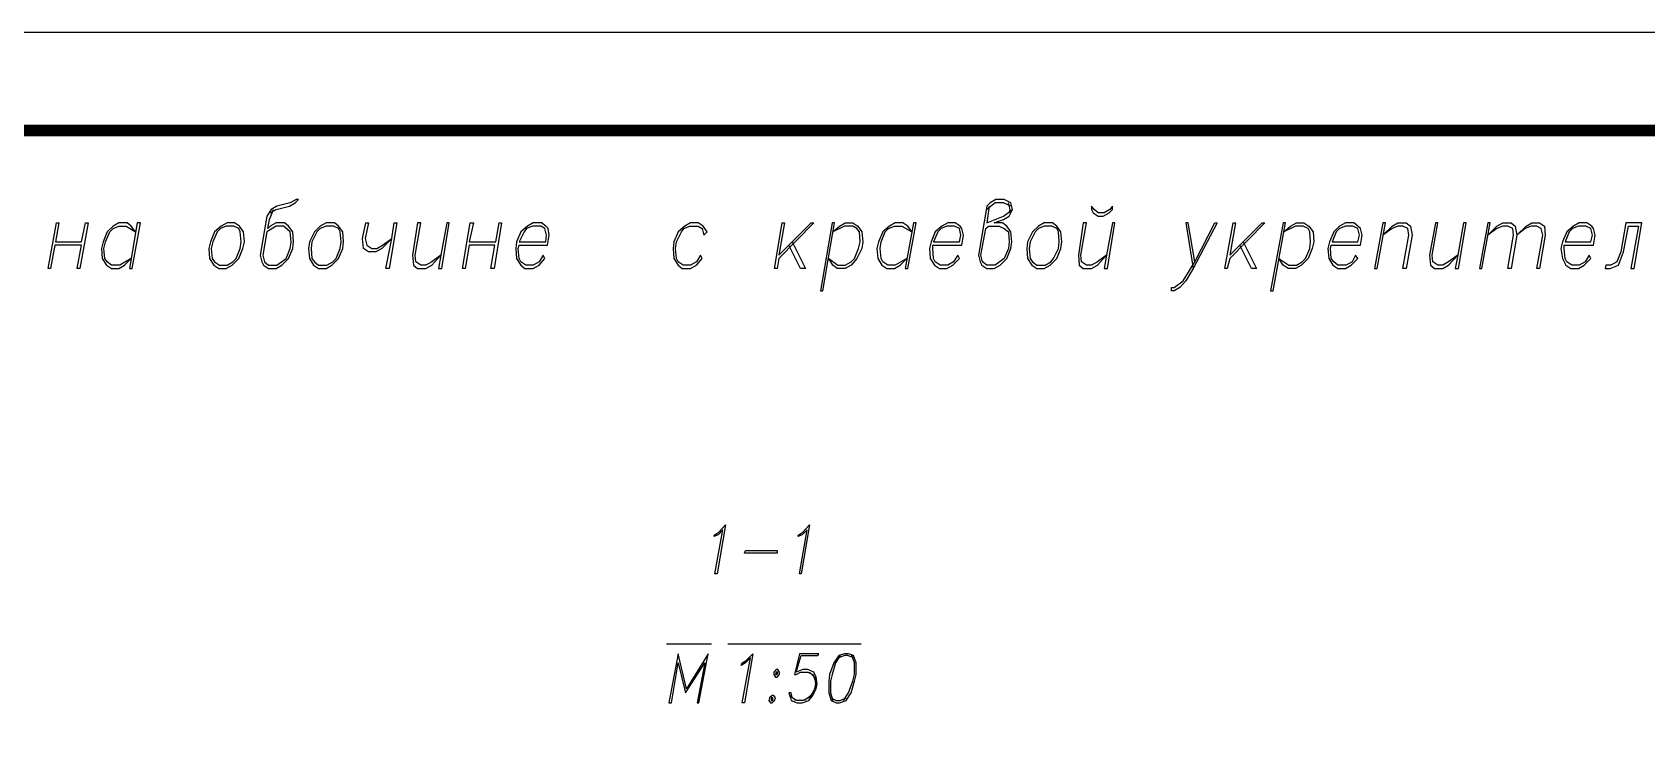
# Model space of a CAD drawing. Header units: millimetres. Extents: x 4241 to 6572, y 870 to 1291.
# Drawn here: x 5093.4 to 5175.5, y 1254.8 to 1290.7 of the extents above; entities that cross this region are included whole.
import ezdxf
from ezdxf.enums import TextEntityAlignment as Align

# ---------------------------------------------------------------- set-up
doc = ezdxf.new("R2010")
doc.units = ezdxf.units.MM
doc.layers.add('_Штамп_рамка', color=7, linetype='Continuous')
doc.layers.add('PDF _0', color=7, linetype='Continuous')
doc.styles.add('Romans_2.5', font='romans.shx', dxfattribs={"width": 0.75, "height": 2.5})

# ---------------------------------------------------------------- blocks, each defined once
blk = doc.blocks.new('*U779')
blk.add_lwpolyline([(0, 0), (0, 420), (1189, 420), (1189, 0), (0, 0)])
at = {"const_width": 0.6}
blk.add_lwpolyline([(20, 5), (20, 415), (1184, 415), (1184, 5), (20, 5)], dxfattribs=at)
at = {"style": 'Romans_2.5', "width": 0.75}
blk.add_attdef('ФОРМАТ', text='', height=2.5, dxfattribs=at).set_placement((1149, 2.5), align=Align.MIDDLE_LEFT)

msp = doc.modelspace()

# ---------------------------------------------------------------- linework, layer by layer
at = {"layer": 'PDF _0', "lineweight": 25}
for points in [[(5105.47, 1281.4746), (5105.7663, 1281.6439), (5106.4437, 1281.8133), (5106.74, 1281.9826), (5106.9094, 1282.152), (5106.7823, 1282.152), (5106.486, 1281.9826), (5105.8086, 1281.8133), (5105.5123, 1281.6439), (5105.3006, 1281.3053), (5104.962, 1279.3155), (5105.0466, 1278.9768), (5105.1313, 1278.8075), (5105.3853, 1278.6382), (5105.7663, 1278.6382), (5106.0627, 1278.8075), (5106.4013, 1279.1462), (5106.613, 1279.6542), (5106.6553, 1279.9929), (5106.613, 1280.5009), (5106.4013, 1280.7972), (5106.1897, 1280.9666), (5105.7663, 1280.9666), (5105.47, 1280.7972), (5105.343, 1280.6702), (5105.4276, 1281.1359), (5105.6393, 1281.6439)], [(5143.1479, 1281.8133), (5142.7669, 1281.9826), (5142.3436, 1281.9826), (5141.9202, 1281.6439)], [(5142.0472, 1281.8133), (5141.9202, 1280.9666), (5142.3436, 1281.1359), (5142.7669, 1281.3053), (5143.2326, 1281.6439)], [(5143.0633, 1281.4746), (5143.1056, 1281.6439), (5143.0209, 1281.9826)], [(5152.5039, 1278.9768), (5153.52, 1280.9666), (5153.647, 1280.9666), (5152.4193, 1278.6382), (5152.0382, 1278.0031), (5151.7419, 1277.6645), (5151.4456, 1277.4951), (5151.3186, 1277.4951), (5151.3186, 1277.6645), (5151.4456, 1277.6645), (5151.9112, 1278.0031), (5152.5039, 1278.9768), (5152.1653, 1280.9666), (5152.0382, 1280.9666), (5152.4193, 1278.6382)], [(5132.0139, 1279.9929), (5132.6912, 1278.6382), (5132.4372, 1278.6382), (5131.8445, 1279.8235)], [(5154.9593, 1279.9929), (5155.6367, 1278.6382), (5155.3827, 1278.6382), (5154.79, 1279.8235)], [(5125.6213, 1259.5452), (5127.9074, 1259.5452)], [(5128.7541, 1259.5452), (5135.5277, 1259.5452)], [(5133.1146, 1257.1321), (5132.8606, 1256.7934), (5132.5642, 1256.6664), (5132.2679, 1256.6664), (5132.0139, 1256.7934), (5131.9716, 1257.0474), (5131.8445, 1257.0474), (5131.9292, 1256.7934), (5131.9716, 1256.6664), (5132.2679, 1256.5394), (5132.5219, 1256.5394), (5132.8606, 1256.6664), (5133.0723, 1256.9204), (5133.2416, 1257.2591), (5133.2839, 1257.5131), (5133.2416, 1257.8518), (5133.1146, 1258.1058), (5132.8182, 1258.2328), (5132.5642, 1258.2328), (5132.2256, 1258.1058), (5132.4796, 1258.9525), (5133.3263, 1258.9525), (5133.3686, 1259.0372), (5132.3949, 1259.0372), (5132.1409, 1257.9788), (5132.2256, 1257.9788), (5132.4372, 1258.1058), (5132.8182, 1258.1058), (5133.0723, 1257.9788), (5133.1993, 1257.6401)], [(5134.4693, 1258.9525), (5134.2153, 1258.5715), (5134.046, 1257.9788), (5133.9613, 1257.6401), (5133.9613, 1257.0474), (5134.0883, 1256.6664)], [(5135.1467, 1258.8255), (5134.8503, 1258.9525), (5134.681, 1258.9525), (5134.3846, 1258.8255)], [(5134.6386, 1256.6664), (5134.8927, 1257.0474), (5135.1043, 1257.6401), (5135.189, 1257.9788), (5135.189, 1258.5715), (5135.062, 1258.9525)], [(5132.9029, 1258.1058), (5133.1569, 1257.8518), (5133.1993, 1257.5131), (5133.1569, 1257.2591), (5132.9876, 1256.9204), (5132.6489, 1256.6664)], [(5132.1832, 1256.6664), (5131.9292, 1256.9204)], [(5134.0036, 1256.7934), (5134.2576, 1256.6664), (5134.4693, 1256.6664), (5134.7656, 1256.7934)]]:
    msp.add_lwpolyline(points, dxfattribs=at)
for points in [[(5142.3012, 1280.9666), (5142.7669, 1281.1359), (5143.0633, 1281.3053), (5143.2326, 1281.6439), (5143.1479, 1281.9826), (5142.8093, 1282.152), (5142.3859, 1282.152), (5142.0896, 1281.9826), (5141.9202, 1281.8133), (5141.4969, 1279.3155), (5141.5816, 1278.9768), (5141.6662, 1278.8075), (5141.9202, 1278.6382), (5142.3012, 1278.6382), (5142.5976, 1278.8075), (5142.9363, 1279.1462), (5143.1479, 1279.6542), (5143.1903, 1279.9929), (5143.1479, 1280.5009), (5142.9363, 1280.7972), (5142.7246, 1280.9666)], [(5148.3128, 1281.8133), (5148.1858, 1281.6439), (5147.8894, 1281.4746), (5147.5931, 1281.4746), (5147.3814, 1281.6439), (5147.2544, 1281.8133), (5147.2544, 1281.6439), (5147.3391, 1281.4746), (5147.5931, 1281.3053), (5147.8471, 1281.3053), (5148.1434, 1281.4746), (5148.3128, 1281.6439)], [(5094.2936, 1278.6382), (5094.1666, 1278.6382), (5094.5899, 1280.9666), (5094.7169, 1280.9666), (5094.5476, 1279.9929), (5095.86, 1279.9929), (5096.0716, 1280.9666), (5096.1986, 1280.9666), (5095.7753, 1278.6382), (5095.6483, 1278.6382), (5095.86, 1279.8235), (5094.5053, 1279.8235)], [(5098.4001, 1279.1462), (5097.8074, 1278.8075), (5097.384, 1278.8075), (5097.1723, 1278.9768), (5097.0453, 1279.1462), (5097.003, 1279.6542), (5097.0877, 1279.9929), (5097.2994, 1280.5009), (5097.4687, 1280.6702), (5097.765, 1280.7972), (5098.146, 1280.7972), (5098.6117, 1280.5009), (5098.4001, 1280.7972), (5098.1884, 1280.9666), (5097.765, 1280.9666), (5097.4687, 1280.7972), (5097.1723, 1280.5009), (5096.9607, 1279.9929), (5096.876, 1279.6542), (5096.9183, 1279.1462), (5097.13, 1278.8075), (5097.384, 1278.6382), (5097.765, 1278.6382), (5098.0614, 1278.8075)], [(5098.4424, 1278.6382), (5098.8657, 1280.9666), (5098.6964, 1280.9666), (5098.3154, 1278.6382)], [(5103.2686, 1280.9666), (5102.9722, 1280.7972), (5102.6335, 1280.5009), (5102.4219, 1279.9929), (5102.3372, 1279.6542), (5102.3795, 1279.1462), (5102.5912, 1278.8075), (5102.8452, 1278.6382), (5103.2262, 1278.6382), (5103.5226, 1278.8075), (5103.8612, 1279.1462), (5104.0729, 1279.6542), (5104.1576, 1279.9929), (5104.1153, 1280.5009), (5103.9036, 1280.7972), (5103.6496, 1280.9666)], [(5103.2262, 1280.7972), (5102.9299, 1280.6702), (5102.7605, 1280.5009), (5102.5489, 1279.9929), (5102.4642, 1279.6542), (5102.5065, 1279.1462), (5102.6335, 1278.9768), (5102.8875, 1278.8075), (5103.2686, 1278.8075), (5103.5649, 1278.9768), (5103.7342, 1279.1462), (5103.9459, 1279.6542), (5103.9882, 1279.9929), (5103.9459, 1280.5009), (5103.8612, 1280.6702), (5103.6072, 1280.7972)], [(5105.3006, 1280.5009), (5105.089, 1279.3155), (5105.1736, 1278.9768), (5105.3853, 1278.8075), (5105.8086, 1278.8075), (5106.2743, 1279.1462), (5106.486, 1279.6542), (5106.5283, 1279.9929), (5106.486, 1280.5009), (5106.1473, 1280.7972), (5105.7663, 1280.7972)], [(5108.3064, 1280.9666), (5108.0101, 1280.7972), (5107.7137, 1280.5009), (5107.4597, 1279.9929), (5107.4174, 1279.6542), (5107.4597, 1279.1462), (5107.6714, 1278.8075), (5107.9254, 1278.6382), (5108.3064, 1278.6382), (5108.6027, 1278.8075), (5108.9414, 1279.1462), (5109.1531, 1279.6542), (5109.1954, 1279.9929), (5109.1531, 1280.5009), (5108.9414, 1280.7972), (5108.7297, 1280.9666)], [(5108.3064, 1280.7972), (5108.0101, 1280.6702), (5107.8407, 1280.5009), (5107.5867, 1279.9929), (5107.5444, 1279.6542), (5107.5867, 1279.1462), (5107.7137, 1278.9768), (5107.9254, 1278.8075), (5108.3487, 1278.8075), (5108.6451, 1278.9768), (5108.8144, 1279.1462), (5109.0261, 1279.6542), (5109.0684, 1279.9929), (5109.0261, 1280.5009), (5108.9414, 1280.6702), (5108.6874, 1280.7972)], [(5111.6508, 1280.1622), (5111.1428, 1279.6542), (5110.8465, 1279.4849), (5110.4655, 1279.4849), (5110.2115, 1279.6542), (5110.1691, 1280.1622), (5110.3385, 1280.9666), (5110.4655, 1280.9666), (5110.2961, 1280.1622), (5110.3808, 1279.8235), (5110.6348, 1279.6542), (5110.8888, 1279.6542), (5111.1852, 1279.8235), (5111.6508, 1280.1622), (5111.7779, 1280.9666), (5111.9049, 1280.9666), (5111.5238, 1278.6382), (5111.3545, 1278.6382)], [(5114.1486, 1279.3155), (5113.6829, 1278.9768), (5113.3866, 1278.8075), (5113.1326, 1278.8075), (5112.8786, 1278.9768), (5112.8362, 1279.3155), (5113.1326, 1280.9666), (5112.9632, 1280.9666), (5112.7092, 1279.3155), (5112.7516, 1278.8075), (5112.9632, 1278.6382), (5113.3866, 1278.6382), (5113.6829, 1278.8075), (5114.1486, 1279.3155), (5114.0216, 1278.6382), (5114.1909, 1278.6382), (5114.5719, 1280.9666), (5114.4449, 1280.9666)], [(5115.3763, 1278.6382), (5115.2493, 1278.6382), (5115.6303, 1280.9666), (5115.7997, 1280.9666), (5115.588, 1279.9929), (5116.9427, 1279.9929), (5117.112, 1280.9666), (5117.239, 1280.9666), (5116.858, 1278.6382), (5116.6887, 1278.6382), (5116.9004, 1279.8235), (5115.588, 1279.8235)], [(5118.1281, 1279.8235), (5119.5675, 1279.8235), (5119.6521, 1280.3316), (5119.6098, 1280.6702), (5119.4828, 1280.7972), (5119.2711, 1280.9666), (5118.8478, 1280.9666), (5118.5514, 1280.7972), (5118.2127, 1280.5009), (5118.0011, 1279.9929), (5117.9587, 1279.6542), (5118.0011, 1279.1462), (5118.2127, 1278.8075), (5118.4244, 1278.6382), (5118.8478, 1278.6382), (5119.1441, 1278.8075), (5119.4405, 1279.1462), (5119.3558, 1279.3155), (5119.1441, 1278.9768), (5118.8478, 1278.8075), (5118.4668, 1278.8075), (5118.2127, 1278.9768), (5118.1281, 1279.1462), (5118.0857, 1279.6542)], [(5119.4828, 1279.9929), (5119.5251, 1280.3316), (5119.4405, 1280.6702), (5119.2288, 1280.7972), (5118.8054, 1280.7972), (5118.5091, 1280.6702), (5118.3821, 1280.5009), (5118.1281, 1279.9929)], [(5127.4417, 1279.1462), (5127.3571, 1279.3155), (5127.1454, 1278.9768), (5126.849, 1278.8075), (5126.468, 1278.8075), (5126.214, 1278.9768), (5126.1294, 1279.1462), (5126.087, 1279.6542), (5126.1294, 1279.9929), (5126.3834, 1280.5009), (5126.5104, 1280.6702), (5126.8067, 1280.7972), (5127.2301, 1280.7972), (5127.4417, 1280.6702), (5127.5264, 1280.3316), (5127.6957, 1280.5009), (5127.4841, 1280.7972), (5127.2301, 1280.9666), (5126.849, 1280.9666), (5126.5527, 1280.7972), (5126.214, 1280.5009), (5126.0023, 1279.9929), (5125.96, 1279.6542), (5126.0023, 1279.1462), (5126.214, 1278.8075), (5126.4257, 1278.6382), (5126.849, 1278.6382), (5127.1454, 1278.8075)], [(5131.3365, 1279.3155), (5132.9876, 1280.9666), (5133.1146, 1280.9666), (5131.3365, 1279.1462), (5131.2519, 1278.6382), (5131.1249, 1278.6382), (5131.5059, 1280.9666), (5131.6329, 1280.9666)], [(5133.5803, 1277.4951), (5134.173, 1280.9666), (5134.046, 1280.9666), (5133.4533, 1277.4951)], [(5133.8766, 1279.1462), (5134.3423, 1278.8075), (5134.7233, 1278.8075), (5135.0197, 1278.9768), (5135.189, 1279.1462), (5135.4007, 1279.6542), (5135.4853, 1279.9929), (5135.443, 1280.5009), (5135.316, 1280.6702), (5135.1043, 1280.7972), (5134.681, 1280.7972), (5134.0883, 1280.5009), (5134.427, 1280.7972), (5134.7233, 1280.9666), (5135.1043, 1280.9666), (5135.3583, 1280.7972), (5135.57, 1280.5009), (5135.6123, 1279.9929), (5135.57, 1279.6542), (5135.316, 1279.1462), (5135.0197, 1278.8075), (5134.7233, 1278.6382), (5134.3, 1278.6382), (5134.0883, 1278.8075)], [(5137.8561, 1279.1462), (5137.2634, 1278.8075), (5136.8824, 1278.8075), (5136.6284, 1278.9768), (5136.5437, 1279.1462), (5136.5014, 1279.6542), (5136.5437, 1279.9929), (5136.7554, 1280.5009), (5136.9247, 1280.6702), (5137.2211, 1280.7972), (5137.6021, 1280.7972), (5138.1101, 1280.5009), (5137.8984, 1280.7972), (5137.6444, 1280.9666), (5137.2634, 1280.9666), (5136.9671, 1280.7972), (5136.6284, 1280.5009), (5136.4167, 1279.9929), (5136.332, 1279.6542), (5136.3744, 1279.1462), (5136.586, 1278.8075), (5136.8401, 1278.6382), (5137.2211, 1278.6382), (5137.5174, 1278.8075)], [(5137.8984, 1278.6382), (5138.3218, 1280.9666), (5138.1948, 1280.9666), (5137.7714, 1278.6382)], [(5139.1685, 1279.8235), (5140.6502, 1279.8235), (5140.7349, 1280.3316), (5140.6502, 1280.6702), (5140.5655, 1280.7972), (5140.3115, 1280.9666), (5139.9305, 1280.9666), (5139.6342, 1280.7972), (5139.2955, 1280.5009), (5139.0838, 1279.9929), (5138.9991, 1279.6542), (5139.0415, 1279.1462), (5139.2531, 1278.8075), (5139.5071, 1278.6382), (5139.8882, 1278.6382), (5140.1845, 1278.8075), (5140.5232, 1279.1462), (5140.4385, 1279.3155), (5140.2268, 1278.9768), (5139.9305, 1278.8075), (5139.5495, 1278.8075), (5139.2955, 1278.9768), (5139.2108, 1279.1462), (5139.1685, 1279.6542)], [(5140.5232, 1279.9929), (5140.6079, 1280.3316), (5140.5232, 1280.6702), (5140.2692, 1280.7972), (5139.8882, 1280.7972), (5139.5918, 1280.6702), (5139.4225, 1280.5009), (5139.2108, 1279.9929)], [(5141.8779, 1280.6702), (5142.0049, 1280.7972), (5142.5553, 1280.7972), (5142.8093, 1280.6702), (5143.0209, 1280.5009), (5143.0633, 1279.9929), (5143.0209, 1279.6542), (5142.8093, 1279.1462), (5142.3436, 1278.8075), (5141.9202, 1278.8075), (5141.7086, 1278.9768), (5141.6239, 1279.3155)], [(5144.8413, 1280.9666), (5144.545, 1280.7972), (5144.2486, 1280.5009), (5143.9946, 1279.9929), (5143.9523, 1279.6542), (5143.9946, 1279.1462), (5144.2063, 1278.8075), (5144.4603, 1278.6382), (5144.8413, 1278.6382), (5145.1377, 1278.8075), (5145.4764, 1279.1462), (5145.688, 1279.6542), (5145.7304, 1279.9929), (5145.688, 1280.5009), (5145.4764, 1280.7972), (5145.2647, 1280.9666)], [(5144.8413, 1280.7972), (5144.545, 1280.6702), (5144.3756, 1280.5009), (5144.1216, 1279.9929), (5144.0793, 1279.6542), (5144.1216, 1279.1462), (5144.2486, 1278.9768), (5144.4603, 1278.8075), (5144.8837, 1278.8075), (5145.18, 1278.9768), (5145.307, 1279.1462), (5145.561, 1279.6542), (5145.6034, 1279.9929), (5145.561, 1280.5009), (5145.4764, 1280.6702), (5145.2223, 1280.7972)], [(5148.0164, 1279.3155), (5147.5508, 1278.9768), (5147.2544, 1278.8075), (5147.0004, 1278.8075), (5146.7464, 1278.9768), (5146.7041, 1279.3155), (5147.0004, 1280.9666), (5146.8311, 1280.9666), (5146.5771, 1279.3155), (5146.6194, 1278.8075), (5146.8311, 1278.6382), (5147.2544, 1278.6382), (5147.5508, 1278.8075), (5148.0164, 1279.3155), (5147.8894, 1278.6382), (5148.0588, 1278.6382), (5148.4398, 1280.9666), (5148.3128, 1280.9666)], [(5154.282, 1279.3155), (5155.933, 1280.9666), (5156.0601, 1280.9666), (5154.282, 1279.1462), (5154.155, 1278.6382), (5154.028, 1278.6382), (5154.4513, 1280.9666), (5154.5783, 1280.9666)], [(5156.4834, 1277.4951), (5157.1184, 1280.9666), (5156.9914, 1280.9666), (5156.3564, 1277.4951)], [(5156.7797, 1279.1462), (5157.2878, 1278.8075), (5157.6688, 1278.8075), (5157.9651, 1278.9768), (5158.1345, 1279.1462), (5158.3461, 1279.6542), (5158.3885, 1279.9929), (5158.3461, 1280.5009), (5158.2615, 1280.6702), (5158.0075, 1280.7972), (5157.6264, 1280.7972), (5157.0338, 1280.5009), (5157.3724, 1280.7972), (5157.6688, 1280.9666), (5158.0498, 1280.9666), (5158.3038, 1280.7972), (5158.5155, 1280.5009), (5158.5578, 1279.9929), (5158.4731, 1279.6542), (5158.2615, 1279.1462), (5157.9228, 1278.8075), (5157.6264, 1278.6382), (5157.2454, 1278.6382), (5156.9914, 1278.8075)], [(5159.4468, 1279.8235), (5160.9286, 1279.8235), (5161.0132, 1280.3316), (5160.9286, 1280.6702), (5160.8016, 1280.7972), (5160.5899, 1280.9666), (5160.1665, 1280.9666), (5159.8702, 1280.7972), (5159.5738, 1280.5009), (5159.3622, 1279.9929), (5159.2775, 1279.6542), (5159.3198, 1279.1462), (5159.5315, 1278.8075), (5159.7855, 1278.6382), (5160.1665, 1278.6382), (5160.4629, 1278.8075), (5160.8016, 1279.1462), (5160.6745, 1279.3155), (5160.5052, 1278.9768), (5160.2089, 1278.8075), (5159.7855, 1278.8075), (5159.5738, 1278.9768), (5159.4468, 1279.1462), (5159.4045, 1279.6542)], [(5160.8016, 1279.9929), (5160.8862, 1280.3316), (5160.8016, 1280.6702), (5160.5475, 1280.7972), (5160.1665, 1280.7972), (5159.8702, 1280.6702), (5159.7008, 1280.5009), (5159.4892, 1279.9929)], [(5161.7753, 1278.6382), (5162.1986, 1280.9666), (5162.0716, 1280.9666), (5161.6482, 1278.6382)], [(5163.257, 1278.6382), (5163.0876, 1278.6382), (5163.384, 1280.3316), (5163.3416, 1280.6702), (5163.0876, 1280.7972), (5162.8336, 1280.7972), (5162.5373, 1280.6702), (5162.0716, 1280.3316), (5162.5373, 1280.7972), (5162.8336, 1280.9666), (5163.257, 1280.9666), (5163.4686, 1280.7972), (5163.5533, 1280.3316)], [(5165.8817, 1279.3155), (5165.416, 1278.9768), (5165.1197, 1278.8075), (5164.8657, 1278.8075), (5164.6117, 1278.9768), (5164.5693, 1279.3155), (5164.8657, 1280.9666), (5164.7387, 1280.9666), (5164.4423, 1279.3155), (5164.4847, 1278.8075), (5164.6964, 1278.6382), (5165.1197, 1278.6382), (5165.416, 1278.8075), (5165.8817, 1279.3155), (5165.7547, 1278.6382), (5165.9241, 1278.6382), (5166.3051, 1280.9666), (5166.1781, 1280.9666)], [(5167.1094, 1278.6382), (5167.5328, 1280.9666), (5167.4058, 1280.9666), (5166.9824, 1278.6382)], [(5168.5912, 1278.6382), (5168.4218, 1278.6382), (5168.7182, 1280.3316), (5168.6758, 1280.6702), (5168.4218, 1280.7972), (5168.1678, 1280.7972), (5167.8715, 1280.6702), (5167.4058, 1280.3316), (5167.8715, 1280.7972), (5168.1678, 1280.9666), (5168.5912, 1280.9666), (5168.8028, 1280.7972), (5168.8875, 1280.3316)], [(5170.0305, 1278.6382), (5169.9035, 1278.6382), (5170.1999, 1280.3316), (5170.1152, 1280.6702), (5169.9035, 1280.7972), (5169.6072, 1280.7972), (5169.3108, 1280.6702), (5168.8875, 1280.3316), (5169.3532, 1280.7972), (5169.6495, 1280.9666), (5170.0305, 1280.9666), (5170.2845, 1280.7972), (5170.3269, 1280.3316)], [(5171.3006, 1279.8235), (5172.7823, 1279.8235), (5172.867, 1280.3316), (5172.7823, 1280.6702), (5172.6976, 1280.7972), (5172.4436, 1280.9666), (5172.0626, 1280.9666), (5171.7663, 1280.7972), (5171.4276, 1280.5009), (5171.2159, 1279.9929), (5171.1312, 1279.6542), (5171.2159, 1279.1462), (5171.3853, 1278.8075), (5171.6393, 1278.6382), (5172.0203, 1278.6382), (5172.3166, 1278.8075), (5172.6553, 1279.1462), (5172.5706, 1279.3155), (5172.359, 1278.9768), (5172.0626, 1278.8075), (5171.6816, 1278.8075), (5171.4276, 1278.9768), (5171.3429, 1279.1462), (5171.3006, 1279.6542)], [(5172.6553, 1279.9929), (5172.74, 1280.3316), (5172.6553, 1280.6702), (5172.4013, 1280.7972), (5172.0203, 1280.7972), (5171.7239, 1280.6702), (5171.5546, 1280.5009), (5171.3429, 1279.9929)], [(5174.6874, 1278.6382), (5174.8567, 1278.6382), (5175.2377, 1280.9666), (5174.4334, 1280.9666), (5174.1793, 1279.4849), (5173.9677, 1278.9768), (5173.6713, 1278.8075), (5173.4173, 1278.8075), (5173.375, 1278.6382), (5173.629, 1278.6382), (5174.0523, 1278.8075), (5174.3064, 1279.4849), (5174.5604, 1280.7972), (5175.0684, 1280.7972)], [(5128.2038, 1263.1013), (5128.0768, 1263.1013), (5128.5001, 1265.345), (5128.2461, 1265.091), (5128.0344, 1265.0064), (5128.0768, 1265.091), (5128.2884, 1265.218), (5128.6271, 1265.599)], [(5132.4796, 1263.1013), (5132.3949, 1263.1013), (5132.7759, 1265.345), (5132.5219, 1265.091), (5132.3102, 1265.0064), (5132.3526, 1265.091), (5132.5642, 1265.218), (5132.9029, 1265.599)], [(5131.2519, 1264.1597), (5129.6008, 1264.1597), (5129.6431, 1264.2867), (5131.2519, 1264.2867)], [(5127.1877, 1256.5394), (5127.2724, 1256.5394), (5127.7381, 1259.0372), (5126.6374, 1257.2591), (5126.214, 1259.0372), (5125.7483, 1256.5394), (5125.8753, 1256.5394), (5126.214, 1258.5715), (5126.595, 1257.0474), (5127.5687, 1258.5715)], [(5129.6008, 1256.5394), (5129.4738, 1256.5394), (5129.8971, 1258.8255), (5129.6431, 1258.5715), (5129.4315, 1258.4445), (5129.4738, 1258.5715), (5129.6855, 1258.6985), (5130.0242, 1259.0372)], [(5131.2095, 1258.2328), (5131.0825, 1258.1058), (5131.0825, 1257.9788), (5131.1672, 1257.8518), (5131.2519, 1257.8518), (5131.3789, 1257.9788), (5131.3789, 1258.1058), (5131.2942, 1258.2328)], [(5134.681, 1259.0372), (5134.3846, 1258.9525), (5134.1306, 1258.5715), (5133.919, 1257.9788), (5133.8766, 1257.6401), (5133.8766, 1257.0474), (5134.0036, 1256.6664), (5134.2576, 1256.5394), (5134.427, 1256.5394), (5134.7656, 1256.6664), (5135.0197, 1257.0474), (5135.189, 1257.6401), (5135.2737, 1257.9788), (5135.2737, 1258.5715), (5135.1467, 1258.9525), (5134.8927, 1259.0372)], [(5131.2095, 1258.1058), (5131.1672, 1257.9788), (5131.2519, 1257.9788), (5131.2942, 1258.1058)], [(5130.9979, 1256.9204), (5130.8708, 1256.7934), (5130.8285, 1256.6664), (5130.9132, 1256.5394), (5130.9979, 1256.5394), (5131.1249, 1256.6664), (5131.1672, 1256.7934), (5131.0825, 1256.9204)], [(5130.9555, 1256.7934), (5130.9555, 1256.6664), (5131.0402, 1256.6664), (5131.0402, 1256.7934)]]:
    msp.add_lwpolyline(points, close=True, dxfattribs=at)

# ---------------------------------------------------------------- block references
at = {"layer": '_Штамп_рамка'}
msp.add_blockref('*U779', (4819.0524, 870.6532), dxfattribs=at)

doc.saveas('drawing.dxf')
